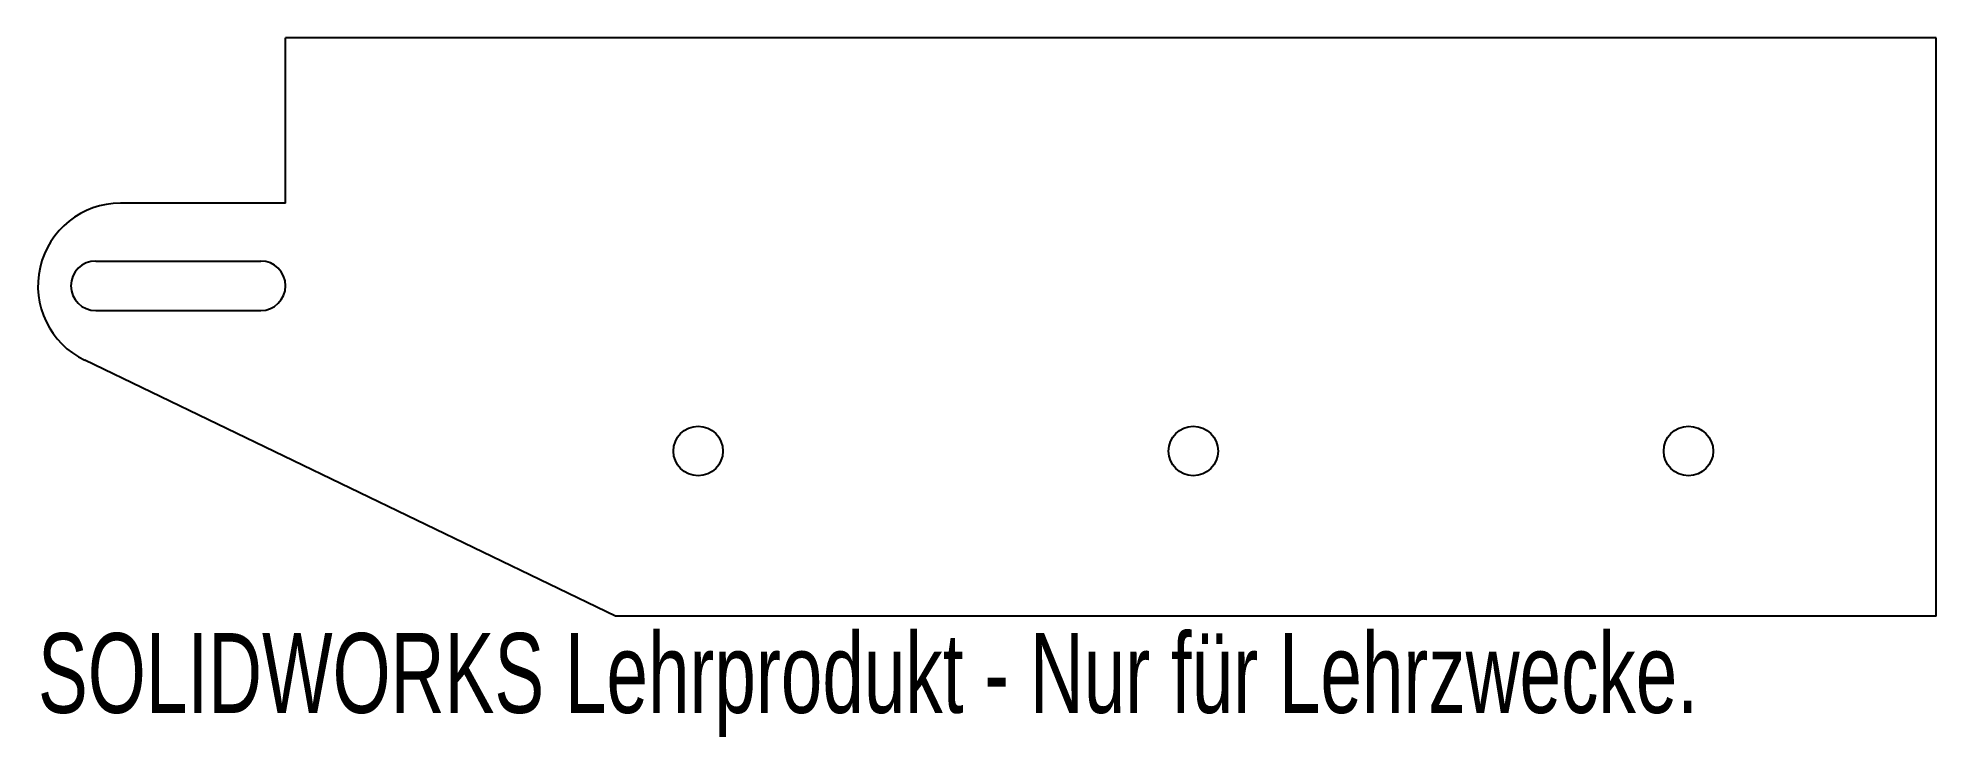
# Model space of a CAD drawing. Header units: millimetres. Extents: x -65 to 50, y -25 to 18.
import ezdxf

# ---------------------------------------------------------------- set-up
doc = ezdxf.new("R2010")
doc.units = ezdxf.units.MM
doc.styles.add('SLDTEXTSTYLE0', font='TXT', dxfattribs={"width": 0.7})

msp = doc.modelspace()

# ---------------------------------------------------------------- linework, layer by layer
at = {"color": 7, "linetype": 'Continuous', "lineweight": 25}
for p, q in [((50, 17.5), (-50, 17.5)), ((-50, 7.5), (-50, 17.5)), ((50, -17.5), (50, 17.5)), ((-50, 7.5), (-60, 7.5)), ((-61.5, 4), (-51.5, 4)), ((-61.5, 1), (-51.5, 1)), ((-30, -17.5), (-62.17, -2)), ((50, -17.5), (-30, -17.5))]:
    msp.add_line(p, q, dxfattribs=at)
for centre in [(-25, -7.5), (5, -7.5), (35, -7.5)]:
    msp.add_circle(centre, 1.5, dxfattribs=at)
for centre, radius, start, end in [((-60, 2.5), 5, 90, 244.2811), ((-61.5, 2.5), 1.5, 90, 270), ((-51.5, 2.5), 1.5, 270, 90)]:
    msp.add_arc(centre, radius, start, end, dxfattribs=at)

# ---------------------------------------------------------------- texts
at = {"color": 7, "linetype": 'Continuous', "insert": (-65, -18.52), "char_height": 4.8336, "attachment_point": 1, "style": 'SLDTEXTSTYLE0'}
msp.add_mtext('SOLIDWORKS Lehrprodukt - Nur für Lehrzwecke.', dxfattribs=at)

doc.saveas('drawing.dxf')
